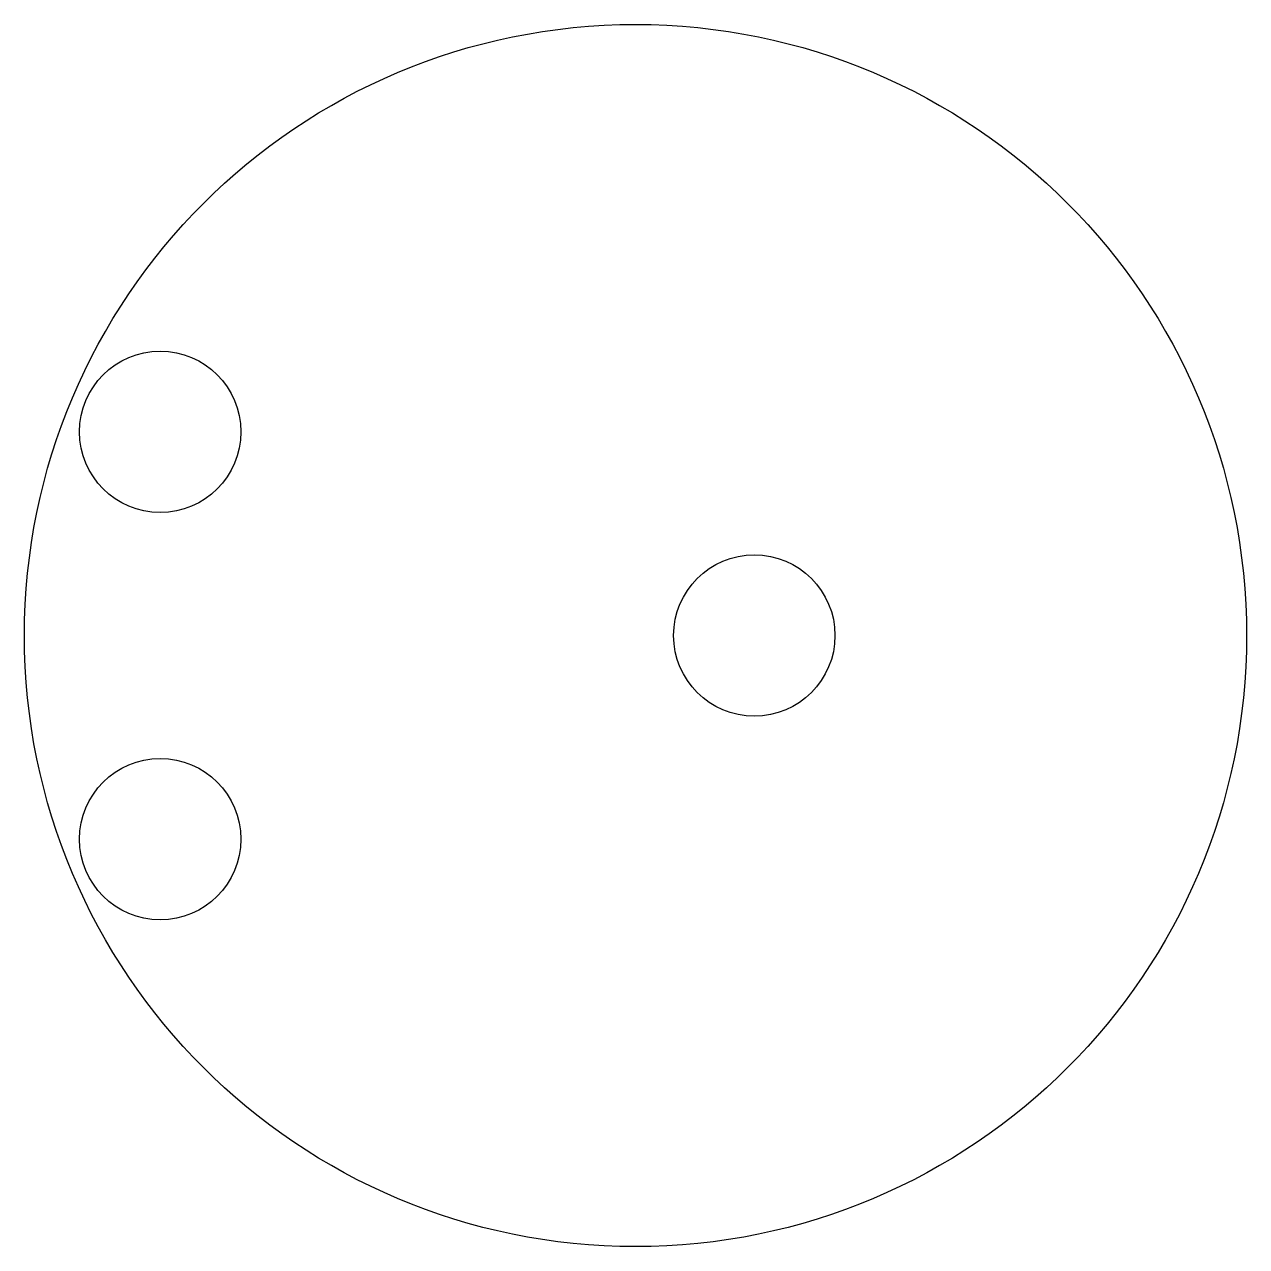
# Model space of a CAD drawing. Header units: inches. Extents: x 33.4 to 51.4, y -27.9 to -9.9.
import ezdxf

# ---------------------------------------------------------------- set-up
doc = ezdxf.new("R2010")
doc.units = ezdxf.units.IN
doc.header["$MEASUREMENT"] = 0

msp = doc.modelspace()

# ---------------------------------------------------------------- linework, layer by layer
for centre, radius in [((42.39, -18.936), 9), ((35.39, -15.936), 1.188), ((44.14, -18.936), 1.188), ((35.39, -21.936), 1.188)]:
    msp.add_circle(centre, radius)

doc.saveas('drawing.dxf')
